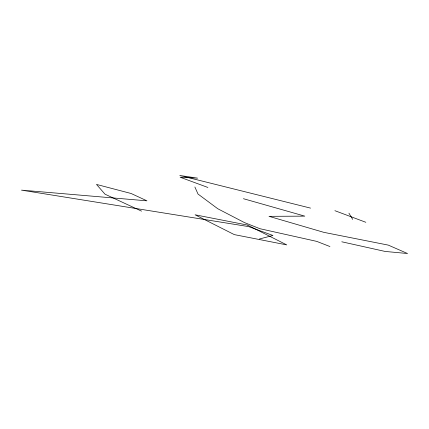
<?xml version="1.0" encoding="UTF-8"?>
<svg xmlns="http://www.w3.org/2000/svg" width="429" height="429" viewBox="0 0 429 429"><rect width="100%" height="100%" fill="white"/><g stroke="black" fill="none" stroke-linecap="round" stroke-linejoin="round"><path stroke-width="0.64" d="M259.395 239.001L272.946 235.483L248.648 226.603L21.45 190.133L146.943 200.831L131.118 193.495L96.487 184.422L105.035 194.203L141.559 211.143M341.79 241.79L385.167 251.448L407.55 253.523L388.293 245.115L323.857 232.352L268.983 216.323L304.821 216.141L243.425 198.702M310.553 208.119L179.751 175.477L197.592 178.142L180.121 177.225L207.888 187.462M334.888 210.687L365.84 222.292M329.933 246.541L316.731 241.382L259.91 228.7L244.428 222.576L217.75 208.725L198.021 194.047L194.884 187.001M348.916 213.154L352.724 219.401M247.517 225.075L195.077 214.8L234.325 234.62L286.76 244.9L247.517 225.075"/></g></svg>
